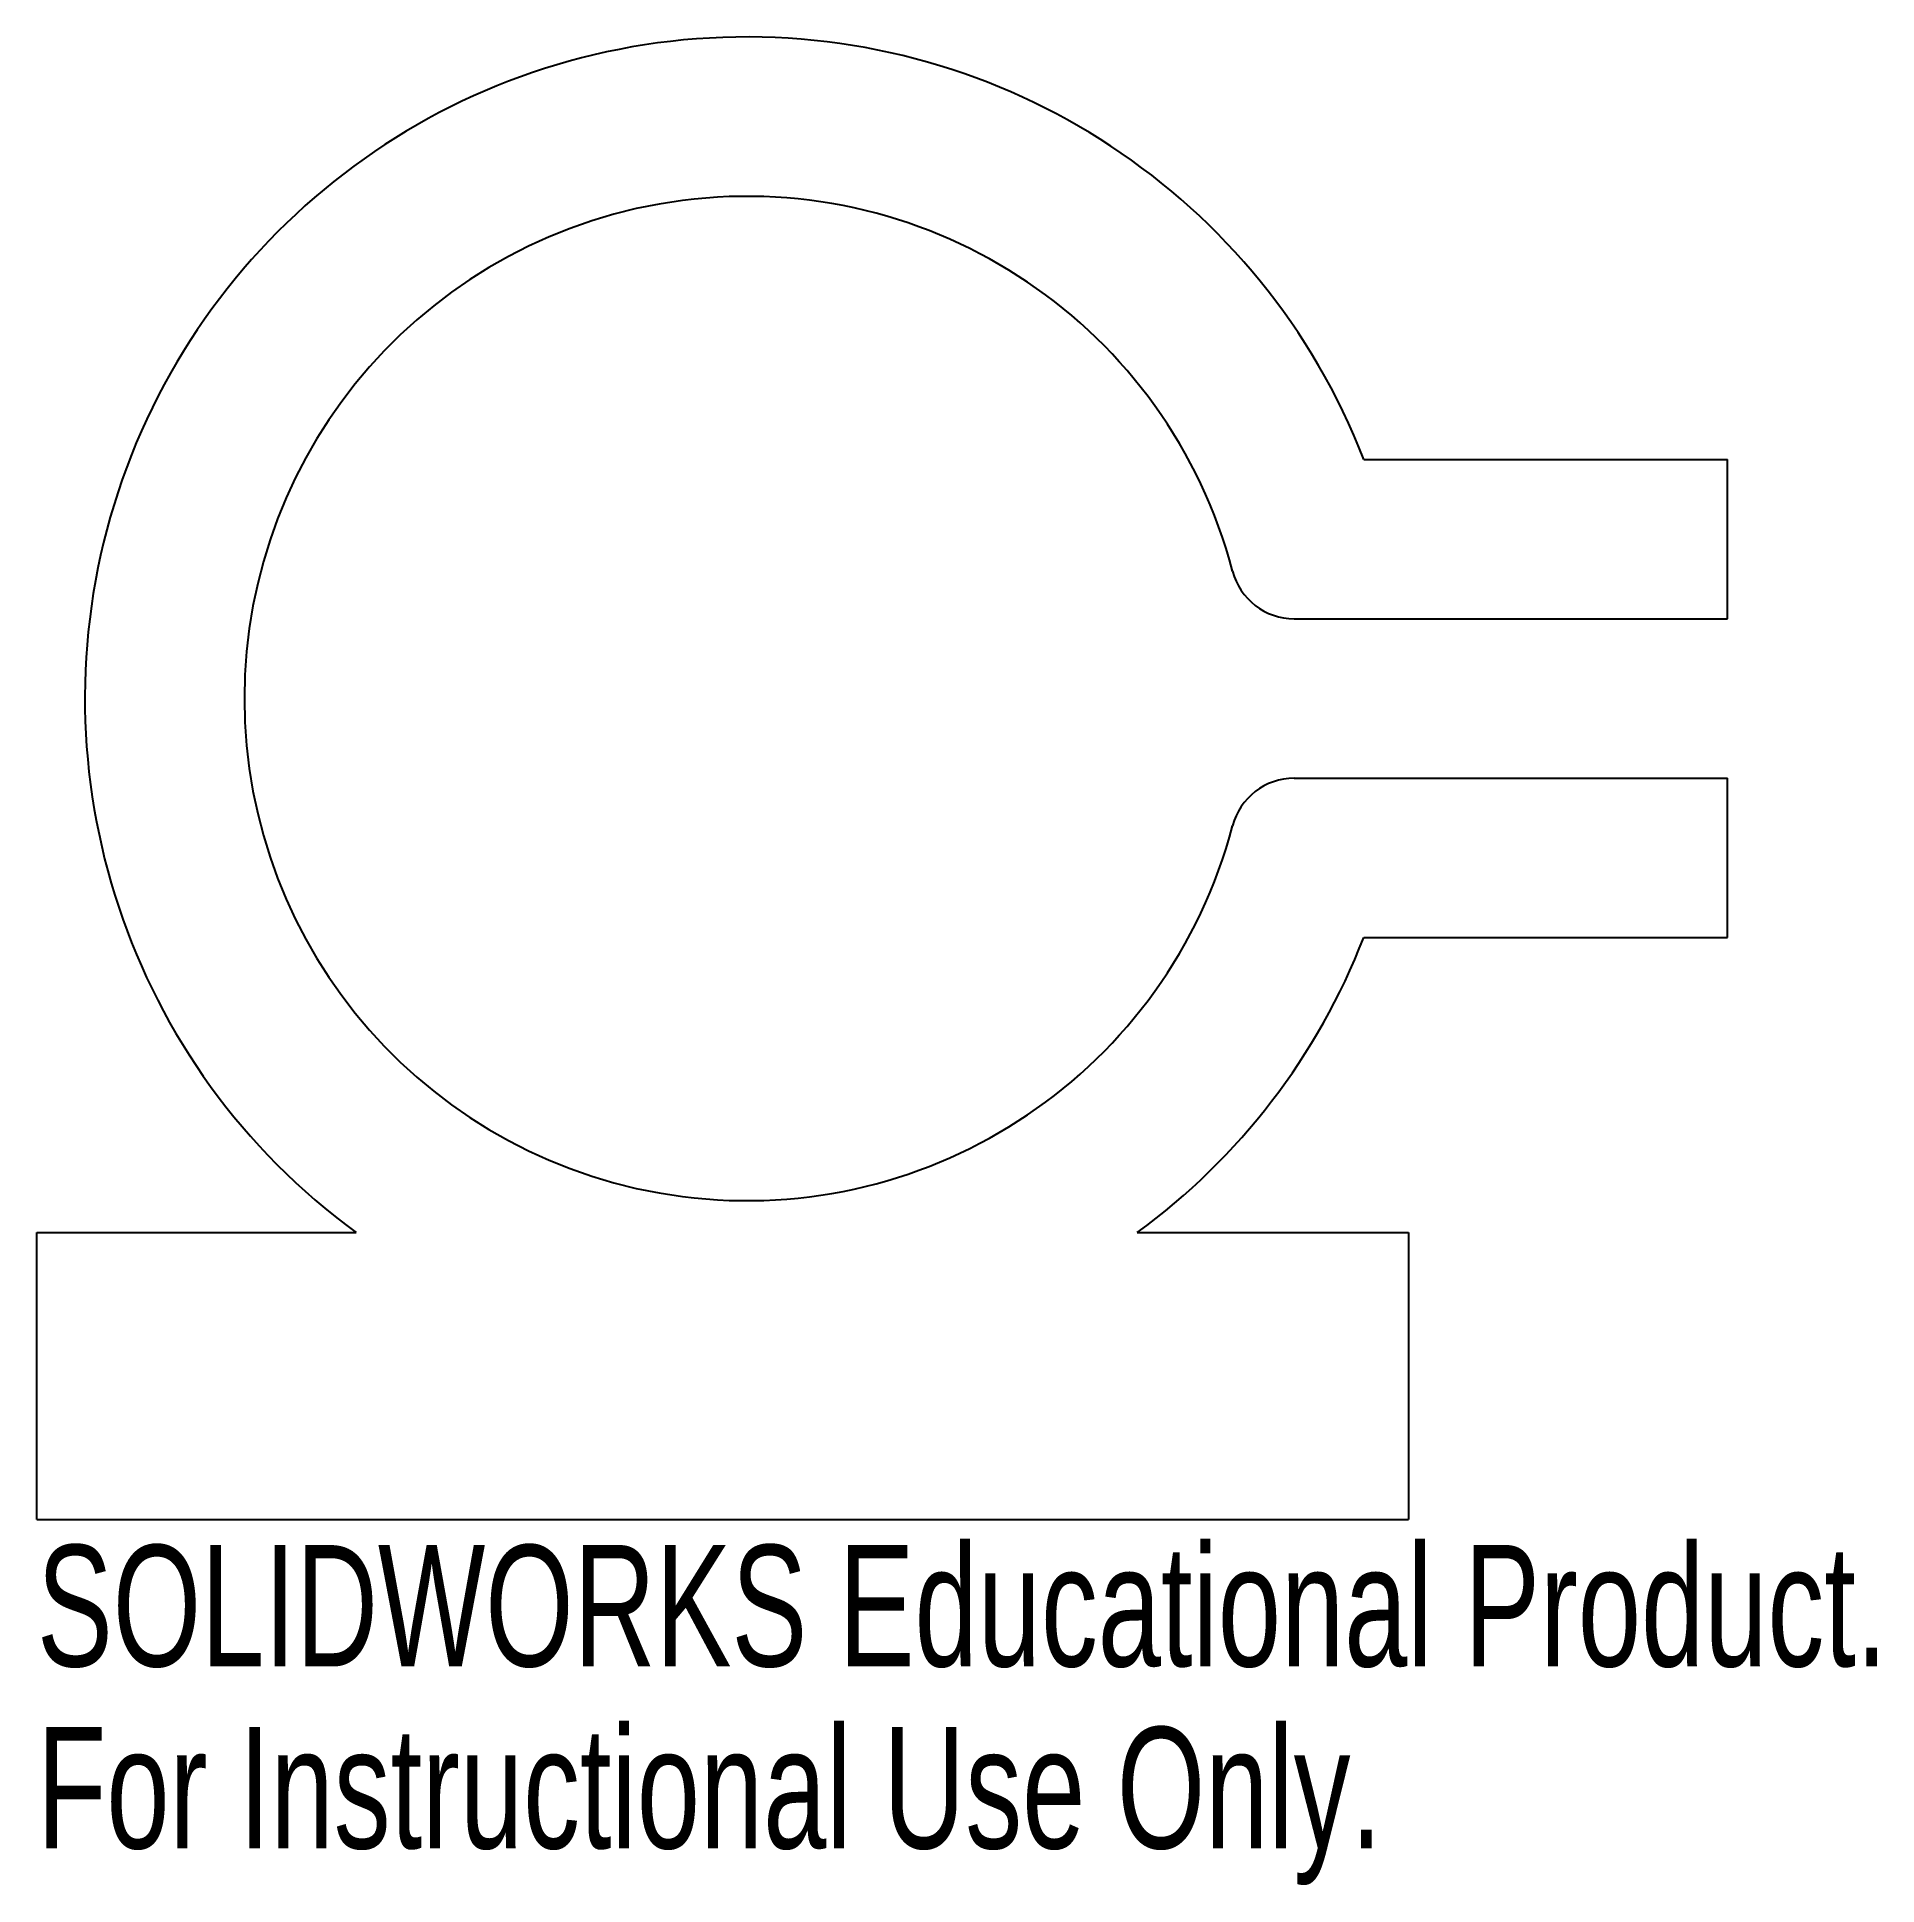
# Model space of a CAD drawing. Header units: inches. Extents: x -1.11 to 1.77, y -1.86 to 1.04.
import ezdxf

# ---------------------------------------------------------------- set-up
doc = ezdxf.new("R2010")
doc.units = ezdxf.units.IN
doc.header["$MEASUREMENT"] = 0
doc.styles.add('SLDTEXTSTYLE0', font='TXT', dxfattribs={"width": 0.7})

msp = doc.modelspace()

# ---------------------------------------------------------------- linework, layer by layer
at = {"color": 7, "linetype": 'Continuous', "lineweight": 25}
for p, q in [((0.9673, 0.375), (1.5374, 0.375)), ((1.5374, 0.125), (1.5374, 0.375)), ((0.8584, 0.125), (1.5374, 0.125)), ((0.8584, -0.125), (1.5374, -0.125)), ((1.5374, -0.375), (1.5374, -0.125)), ((0.9673, -0.375), (1.5374, -0.375)), ((-1.1126, -0.8374), (-0.6123, -0.8374)), ((-1.1126, -1.2874), (-1.1126, -0.8374)), ((0.6123, -0.8374), (1.0374, -0.8374)), ((1.0374, -0.8374), (1.0374, -1.2874)), ((-1.1126, -1.2874), (1.0374, -1.2874))]:
    msp.add_line(p, q, dxfattribs=at)
for centre, radius, start, end in [((0, 0), 1.0374, 21.1911, 233.8243), ((0, 0), 0.7874, 14.6876, 345.3124), ((0.8584, 0.225), 0.1, 194.6876, 270), ((0.8584, -0.225), 0.1, 90, 165.3124), ((0, 0), 1.0374, 306.1757, 338.8089)]:
    msp.add_arc(centre, radius, start, end, dxfattribs=at)

# ---------------------------------------------------------------- texts
at = {"color": 7, "linetype": 'Continuous', "char_height": 0.1903, "attachment_point": 1, "style": 'SLDTEXTSTYLE0'}
for s, insert in [('SOLIDWORKS Educational Product.', (-1.1126, -1.3275)), ('For Instructional Use Only.', (-1.1126, -1.613))]:
    msp.add_mtext(s, dxfattribs=dict(at, insert=insert))

doc.saveas('drawing.dxf')
